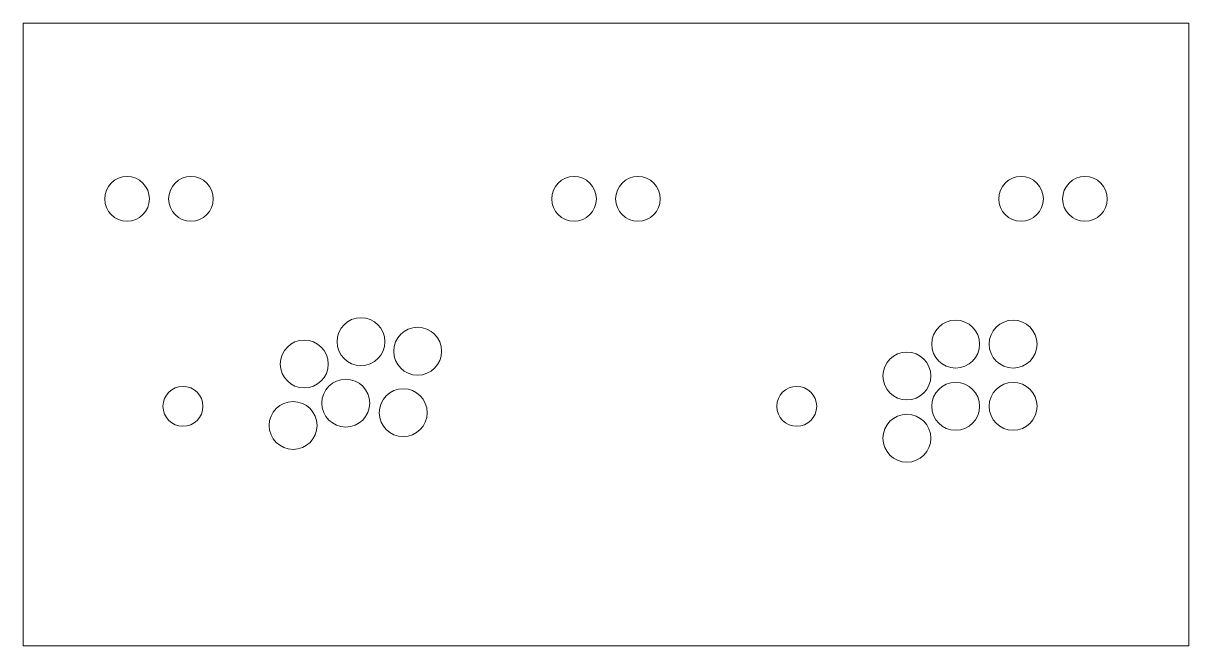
# Model space of a CAD drawing. Header units: millimetres. Extents: x 0 to 730, y 0 to 390.
import ezdxf

# ---------------------------------------------------------------- set-up
doc = ezdxf.new("R2010")
doc.units = ezdxf.units.MM

msp = doc.modelspace()

# ---------------------------------------------------------------- linework, layer by layer
at = {"color": 7, "linetype": 'Continuous', "lineweight": 15}
for p, q in [((730, 390), (0, 390)), ((0, 390), (0, 0)), ((730, 0), (730, 390)), ((0, 0), (730, 0))]:
    msp.add_line(p, q, dxfattribs=at)
for centre, radius in [((65, 280), 14), ((105, 280), 14), ((345, 280), 14), ((385, 280), 14), ((625, 280), 14), ((665, 280), 14), ((211.5, 190.5), 15), ((247, 184.5), 15), ((584, 189), 15), ((620, 189), 15), ((176, 176.5), 15), ((553.5, 169), 15), ((100, 150), 12.5), ((202, 152), 15), ((238, 146), 15), ((484.5, 150), 12.5), ((584, 150), 15), ((620, 150), 15), ((169, 138), 15), ((553.5, 130), 15)]:
    msp.add_circle(centre, radius, dxfattribs=at)

doc.saveas('drawing.dxf')
